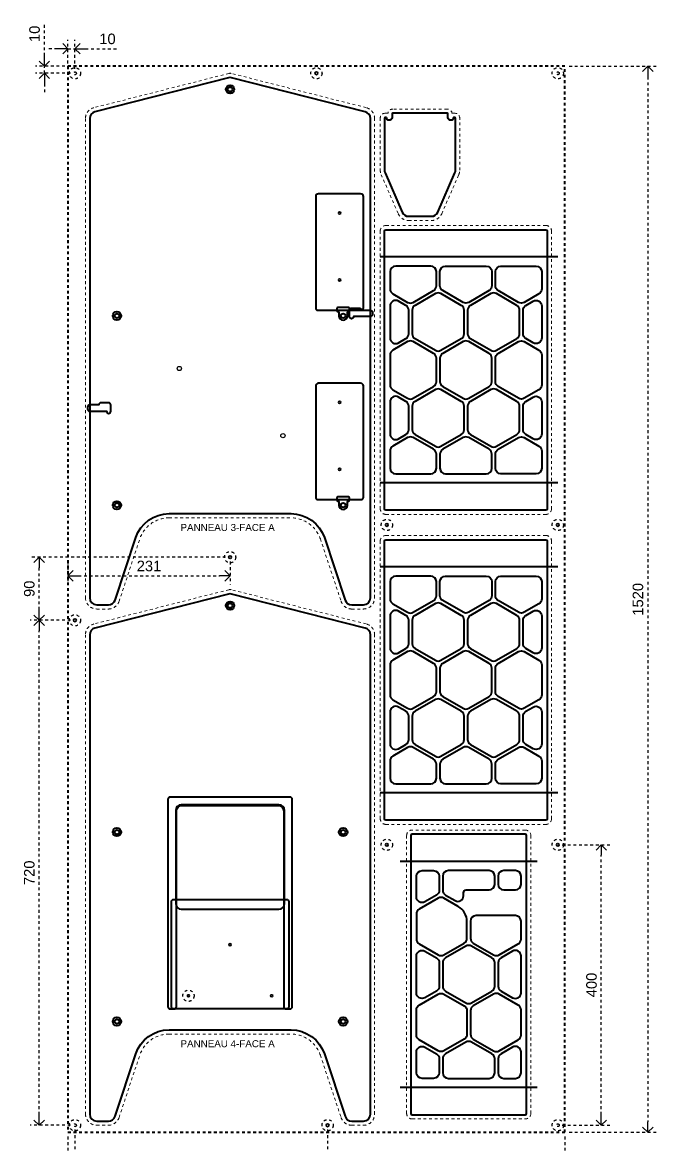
# Model space of a CAD drawing. Header units: millimetres. Extents: x -833 to 2063, y -1048 to 1991.
# Drawn here: x 1160 to 2063, y -18 to 1583 of the extents above; entities that cross this region are included whole.
import ezdxf

# ---------------------------------------------------------------- set-up
doc = ezdxf.new("R2010")
doc.units = ezdxf.units.MM
doc.header["$LTSCALE"] = 4
doc.linetypes.add('JIS_02_1.0', pattern=[2, 1, -1])
for name, color, linetype in [('NOCNC-ANNOTATIONS', 252, 'Continuous'), ('NOCNC-RONDELLES BRIDAGE', 30, 'JIS_02_1.0'), ('OP4-FR3-PO-D0-C4.15', 221, 'Continuous')]:
    doc.layers.add(name, color=color, linetype=linetype)
for name, color, linetype, lineweight, true_color in [('NOCNC-BRUT', 7, 'Continuous', 40, 0x1565e5), ('NOCNC-OFFSET FR6', 7, 'Continuous', 40, 0xf966b5), ('OP1-BRID-FO4-D0-C12.25', 7, 'Continuous', 35, 0xfa0000), ('OP11-FR6-PO-D0-C4', 7, 'Continuous', 40, 0x1d1291), ('OP11BIS-FR6-PO-D0-C5', 7, 'Continuous', 40, 0x571f84), ('OP13-FR6-PO-D0-C9.4', 7, 'Continuous', 40, 0x1565e5), ('OP14-FR6-DEINT-C0-D9.4', 7, 'Continuous', 40, 0x800000), ('OP15-FR6-DEEXT-C0-D9.4', 7, 'Continuous', 40, 0xac065f), ('OP2-FR16-PO-D0-C5', 7, 'Continuous', 40, 0x7d906a), ('OP3-HEMI10-D0-C6', 7, 'Continuous', 40, 0xaebf3b), ('OP9-FR6-PO-D0-C1.25', 7, 'Continuous', 40, 0xf08c0a)]:
    doc.layers.add(name, color=color, linetype=linetype, lineweight=lineweight, true_color=true_color)
doc.layers.add('NOCNC-COTATIONS', color=7, linetype='Continuous', true_color=0x514e43)
doc.styles.get("Standard").update_dxf_attribs({"font": 'arial.ttf'})
doc.dimstyles.new('ISO-25', dxfattribs={"dimscale": 10, "dimtxt": 1.5, "dimasz": 1.5, "dimexe": 1.25, "dimexo": 0.625, "dimtad": 1, "dimtxsty": 'Standard', "dimblk": 'OPEN90', "dimcen": 2.5, "dimadec": 0, "dimazin": 0, "dimtfac": 1, "dimtmove": 0, "dimatfit": 3, "dimfxl": 1, "dimarcsym": 0})

# ---------------------------------------------------------------- blocks, each defined once
blk = doc.blocks.new('_Open90')
at = {"color": 0, "linetype": 'ByBlock', "lineweight": -2}
for p, q in [((0, 0), (-1, 0)), ((-0.5, 0.5), (0, 0)), ((0, 0), (-0.5, -0.5))]:
    blk.add_line(p, q, dxfattribs=at)
blk = doc.blocks.new('*D8')
at = {"layer": 'Defpoints', "color": 0, "linetype": 'JIS_02_1.0', "transparency": 16777216}
for p in [(1234.4, 1545.1), (1224.4, 1510), (1234.4, 1510)]:
    blk.add_point(p, dxfattribs=at)
at = {"layer": 'NOCNC-COTATIONS', "color": 0, "linetype": 'JIS_02_1.0', "lineweight": -2, "transparency": 16777216}
for p, q in [((1224.4, 1516.2), (1224.4, 1557.6)), ((1234.4, 1516.2), (1234.4, 1557.6)), ((1209.4, 1545.1), (1194.4, 1545.1)), ((1224.4, 1545.1), (1234.4, 1545.1)), ((1249.4, 1545.1), (1296.9, 1545.1))]:
    blk.add_line(p, q, dxfattribs=at)
at = {"layer": 'NOCNC-COTATIONS', "color": 0, "linetype": 'JIS_02_1.0', "lineweight": -2, "transparency": 16777216, "xscale": 15, "yscale": 15, "zscale": 15}
blk.add_blockref('_Open90', (1224.4, 1545.1), dxfattribs=at)
at = {"layer": 'NOCNC-COTATIONS', "color": 0, "linetype": 'JIS_02_1.0', "lineweight": -2, "transparency": 16777216, "xscale": 15, "yscale": 15, "zscale": 15, "rotation": 180}
blk.add_blockref('_Open90', (1234.4, 1545.1), dxfattribs=at)
at = {"layer": 'NOCNC-COTATIONS', "color": 0, "linetype": 'JIS_02_1.0', "transparency": 16777216, "insert": (1280.7, 1559), "char_height": 15, "attachment_point": 5}
blk.add_mtext('10', dxfattribs=at)
blk = doc.blocks.new('*D9')
at = {"layer": 'Defpoints', "color": 0, "linetype": 'JIS_02_1.0', "transparency": 16777216}
for p in [(1190.8, 1520), (1234.4, 1520), (1234.4, 1510)]:
    blk.add_point(p, dxfattribs=at)
at = {"layer": 'NOCNC-COTATIONS', "color": 0, "linetype": 'JIS_02_1.0', "lineweight": -2, "transparency": 16777216}
for p, q in [((1190.8, 1535), (1190.8, 1582.5)), ((1228.1, 1520), (1178.3, 1520)), ((1228.1, 1510), (1178.3, 1510)), ((1190.8, 1510), (1190.8, 1520)), ((1190.8, 1495), (1190.8, 1480))]:
    blk.add_line(p, q, dxfattribs=at)
at = {"layer": 'NOCNC-COTATIONS', "color": 0, "linetype": 'JIS_02_1.0', "lineweight": -2, "transparency": 16777216, "xscale": 15, "yscale": 15, "zscale": 15}
for p, rotation in [((1190.8, 1520), 270), ((1190.8, 1510), 90)]:
    blk.add_blockref('_Open90', p, dxfattribs=dict(at, rotation=rotation))
at = {"layer": 'NOCNC-COTATIONS', "color": 0, "linetype": 'JIS_02_1.0', "transparency": 16777216, "insert": (1176.9, 1566.3), "char_height": 15, "attachment_point": 5, "rotation": 90}
blk.add_mtext('10', dxfattribs=at)
blk = doc.blocks.new('*D10')
at = {"layer": 'Defpoints', "color": 0, "linetype": 'JIS_02_1.0', "transparency": 16777216}
for p in [(1224.4, 820), (1455.4, 820), (1455.4, 793.5)]:
    blk.add_point(p, dxfattribs=at)
at = {"layer": 'NOCNC-COTATIONS', "color": 0, "linetype": 'JIS_02_1.0', "lineweight": -2, "transparency": 16777216}
for p, q in [((1224.4, 813.7), (1224.4, 781)), ((1455.4, 813.7), (1455.4, 781)), ((1239.4, 793.5), (1440.4, 793.5))]:
    blk.add_line(p, q, dxfattribs=at)
at = {"layer": 'NOCNC-COTATIONS', "color": 0, "linetype": 'JIS_02_1.0', "lineweight": -2, "transparency": 16777216, "xscale": 15, "yscale": 15, "zscale": 15, "rotation": 180}
blk.add_blockref('_Open90', (1224.4, 793.5), dxfattribs=at)
at = {"layer": 'NOCNC-COTATIONS', "color": 0, "linetype": 'JIS_02_1.0', "lineweight": -2, "transparency": 16777216, "xscale": 15, "yscale": 15, "zscale": 15}
blk.add_blockref('_Open90', (1455.4, 793.5), dxfattribs=at)
at = {"layer": 'NOCNC-COTATIONS', "color": 0, "linetype": 'JIS_02_1.0', "transparency": 16777216, "insert": (1339.9, 807.4), "char_height": 15, "attachment_point": 5}
blk.add_mtext('231', dxfattribs=at)
blk = doc.blocks.new('*D11')
at = {"layer": 'Defpoints', "color": 0, "linetype": 'JIS_02_1.0', "transparency": 16777216}
for p in [(1183.3, 820), (1455.4, 820), (1234.4, 730)]:
    blk.add_point(p, dxfattribs=at)
at = {"layer": 'NOCNC-COTATIONS', "color": 0, "linetype": 'JIS_02_1.0', "lineweight": -2, "transparency": 16777216}
for p, q in [((1449.1, 820), (1170.8, 820)), ((1183.3, 745), (1183.3, 805)), ((1228.1, 730), (1170.8, 730))]:
    blk.add_line(p, q, dxfattribs=at)
at = {"layer": 'NOCNC-COTATIONS', "color": 0, "linetype": 'JIS_02_1.0', "lineweight": -2, "transparency": 16777216, "xscale": 15, "yscale": 15, "zscale": 15}
for p, rotation in [((1183.3, 820), 90), ((1183.3, 730), 270)]:
    blk.add_blockref('_Open90', p, dxfattribs=dict(at, rotation=rotation))
at = {"layer": 'NOCNC-COTATIONS', "color": 0, "linetype": 'JIS_02_1.0', "transparency": 16777216, "insert": (1169.4, 775), "char_height": 15, "attachment_point": 5, "rotation": 90}
blk.add_mtext('90', dxfattribs=at)
blk = doc.blocks.new('*D12')
at = {"layer": 'Defpoints', "color": 0, "linetype": 'JIS_02_1.0', "transparency": 16777216}
for p in [(1183.3, 730), (1234.4, 730), (1234.4, 10)]:
    blk.add_point(p, dxfattribs=at)
at = {"layer": 'NOCNC-COTATIONS', "color": 0, "linetype": 'JIS_02_1.0', "lineweight": -2, "transparency": 16777216}
for p, q in [((1228.1, 730), (1170.8, 730)), ((1183.3, 25), (1183.3, 715)), ((1228.1, 10), (1170.8, 10))]:
    blk.add_line(p, q, dxfattribs=at)
at = {"layer": 'NOCNC-COTATIONS', "color": 0, "linetype": 'JIS_02_1.0', "lineweight": -2, "transparency": 16777216, "xscale": 15, "yscale": 15, "zscale": 15}
for p, rotation in [((1183.3, 730), 90), ((1183.3, 10), 270)]:
    blk.add_blockref('_Open90', p, dxfattribs=dict(at, rotation=rotation))
at = {"layer": 'NOCNC-COTATIONS', "color": 0, "linetype": 'JIS_02_1.0', "transparency": 16777216, "insert": (1169.4, 370), "char_height": 15, "attachment_point": 5, "rotation": 90}
blk.add_mtext('720', dxfattribs=at)
blk = doc.blocks.new('*D13')
at = {"layer": 'Defpoints', "color": 0, "linetype": 'JIS_02_1.0', "transparency": 16777216}
for p in [(1922.4, 410), (1984.3, 410), (1922.4, 10)]:
    blk.add_point(p, dxfattribs=at)
at = {"layer": 'NOCNC-COTATIONS', "color": 0, "linetype": 'JIS_02_1.0', "lineweight": -2, "transparency": 16777216}
for p, q in [((1928.6, 410), (1996.8, 410)), ((1984.3, 25), (1984.3, 395)), ((1928.6, 10), (1996.8, 10))]:
    blk.add_line(p, q, dxfattribs=at)
at = {"layer": 'NOCNC-COTATIONS', "color": 0, "linetype": 'JIS_02_1.0', "lineweight": -2, "transparency": 16777216, "xscale": 15, "yscale": 15, "zscale": 15}
for p, rotation in [((1984.3, 410), 90), ((1984.3, 10), 270)]:
    blk.add_blockref('_Open90', p, dxfattribs=dict(at, rotation=rotation))
at = {"layer": 'NOCNC-COTATIONS', "color": 0, "linetype": 'JIS_02_1.0', "transparency": 16777216, "insert": (1970.4, 210), "char_height": 15, "attachment_point": 5, "rotation": 90}
blk.add_mtext('400', dxfattribs=at)
blk = doc.blocks.new('*D14')
at = {"layer": 'Defpoints', "color": 0, "linetype": 'JIS_02_1.0', "transparency": 16777216}
for p in [(1234.4, 10), (1594.4, 10), (1594.4, -52.1)]:
    blk.add_point(p, dxfattribs=at)
at = {"layer": 'NOCNC-COTATIONS', "color": 0, "linetype": 'JIS_02_1.0', "lineweight": -2, "transparency": 16777216}
for p, q in [((1234.4, 3.8), (1234.4, -64.6)), ((1594.4, 3.8), (1594.4, -64.6)), ((1249.4, -52.1), (1579.4, -52.1))]:
    blk.add_line(p, q, dxfattribs=at)
at = {"layer": 'NOCNC-COTATIONS', "color": 0, "linetype": 'JIS_02_1.0', "lineweight": -2, "transparency": 16777216, "xscale": 15, "yscale": 15, "zscale": 15, "rotation": 180}
blk.add_blockref('_Open90', (1234.4, -52.1), dxfattribs=at)
at = {"layer": 'NOCNC-COTATIONS', "color": 0, "linetype": 'JIS_02_1.0', "lineweight": -2, "transparency": 16777216, "xscale": 15, "yscale": 15, "zscale": 15}
blk.add_blockref('_Open90', (1594.4, -52.1), dxfattribs=at)
at = {"layer": 'NOCNC-COTATIONS', "color": 0, "linetype": 'JIS_02_1.0', "transparency": 16777216, "insert": (1414.4, -38.2), "char_height": 15, "attachment_point": 5}
blk.add_mtext('360', dxfattribs=at)
blk = doc.blocks.new('*D15')
at = {"layer": 'Defpoints', "color": 0, "linetype": 'JIS_02_1.0', "transparency": 16777216}
for p in [(1932.4, 1520), (1932.4, 0), (2050.5, 0)]:
    blk.add_point(p, dxfattribs=at)
at = {"layer": 'NOCNC-COTATIONS', "color": 0, "linetype": 'JIS_02_1.0', "lineweight": -2, "transparency": 16777216}
for p, q in [((1938.6, 1520), (2063, 1520)), ((2050.5, 1505), (2050.5, 15)), ((1938.6, 0), (2063, 0))]:
    blk.add_line(p, q, dxfattribs=at)
at = {"layer": 'NOCNC-COTATIONS', "color": 0, "linetype": 'JIS_02_1.0', "lineweight": -2, "transparency": 16777216, "xscale": 15, "yscale": 15, "zscale": 15}
for p, rotation in [((2050.5, 1520), 90), ((2050.5, 0), 270)]:
    blk.add_blockref('_Open90', p, dxfattribs=dict(at, rotation=rotation))
at = {"layer": 'NOCNC-COTATIONS', "color": 0, "linetype": 'JIS_02_1.0', "transparency": 16777216, "insert": (2036.6, 760), "char_height": 15, "attachment_point": 5, "rotation": 90}
blk.add_mtext('1520', dxfattribs=at)
blk = doc.blocks.new('*D17')
at = {"layer": 'Defpoints', "color": 0, "linetype": 'JIS_02_1.0', "transparency": 16777216}
for p in [(1224.4, 0), (1932.4, 0), (1932.4, -98.7)]:
    blk.add_point(p, dxfattribs=at)
at = {"layer": 'NOCNC-COTATIONS', "color": 0, "linetype": 'JIS_02_1.0', "lineweight": -2, "transparency": 16777216}
for p, q in [((1224.4, -6.2), (1224.4, -111.2)), ((1932.4, -6.2), (1932.4, -111.2)), ((1239.4, -98.7), (1917.4, -98.7))]:
    blk.add_line(p, q, dxfattribs=at)
at = {"layer": 'NOCNC-COTATIONS', "color": 0, "linetype": 'JIS_02_1.0', "lineweight": -2, "transparency": 16777216, "xscale": 15, "yscale": 15, "zscale": 15, "rotation": 180}
blk.add_blockref('_Open90', (1224.4, -98.7), dxfattribs=at)
at = {"layer": 'NOCNC-COTATIONS', "color": 0, "linetype": 'JIS_02_1.0', "lineweight": -2, "transparency": 16777216, "xscale": 15, "yscale": 15, "zscale": 15}
blk.add_blockref('_Open90', (1932.4, -98.7), dxfattribs=at)
at = {"layer": 'NOCNC-COTATIONS', "color": 0, "linetype": 'JIS_02_1.0', "transparency": 16777216, "insert": (1578.4, -84.8), "char_height": 15, "attachment_point": 5}
blk.add_mtext('708', dxfattribs=at)

msp = doc.modelspace()

# ---------------------------------------------------------------- linework, layer by layer
at = {"linetype": 'JIS_02_1.0'}
msp.add_circle((1396.105, 194.618), 8, dxfattribs=at)
at = {"layer": 'NOCNC-BRUT', "linetype": 'JIS_02_1.0'}
msp.add_lwpolyline([(1932.389, 1520), (1224.389, 1520), (1224.389, 0), (1932.389, 0)], close=True, dxfattribs=at)
at = {"layer": 'NOCNC-OFFSET FR6', "linetype": 'JIS_02_1.0', "lineweight": 0}
for points in [[(1628.764, 746.129), (1645.389, 746.129, 0.41421356), (1661.389, 762.129), (1661.389, 1445.487, 0.34314466), (1649.325, 1460.996), (1457.111, 1509.785, 0.12493293), (1453.666, 1509.785), (1261.452, 1460.996, 0.34314466), (1249.389, 1445.487), (1249.389, 762.129, 0.41421356), (1265.389, 746.129), (1282.013, 746.129, 0.32306869), (1297.196, 757.083), (1326.75, 846.006, -0.32306869), (1368.504, 876.129), (1542.273, 876.129, -0.32306869), (1584.028, 846.006), (1613.581, 757.083, 0.32306869)], [(1771.661, 1453.054, 0.37282469), (1764.733, 1459.054), (1687.233, 1459.054, 0.37282469), (1680.305, 1453.054), (1676.389, 1453.054, 0.41421356), (1669.389, 1446.054), (1669.389, 1371.854, 0.10305634), (1670.72, 1365.465), (1695.024, 1309.665, 0.29841853), (1709.693, 1300.054), (1742.273, 1300.054, 0.29841853), (1756.942, 1309.665), (1781.246, 1365.465, 0.10305634), (1782.577, 1371.854), (1782.577, 1446.054, 0.41421356), (1775.577, 1453.054)], [(1905.389, 881), (1677.389, 881, -0.41421356), (1669.389, 889), (1669.389, 1285, -0.41421356), (1677.389, 1293), (1905.389, 1293, -0.41421356), (1913.389, 1285), (1913.389, 889, -0.41421356)], [(1905.389, 439), (1677.389, 439, -0.41421356), (1669.389, 447), (1669.389, 843, -0.41421356), (1677.389, 851), (1905.389, 851, -0.41421356), (1913.389, 843), (1913.389, 447, -0.41421356)], [(1628.764, 10), (1645.389, 10, 0.41421356), (1661.389, 26), (1661.389, 709.358, 0.34314466), (1649.325, 724.867), (1457.111, 773.656, 0.12493293), (1453.666, 773.656), (1261.452, 724.867, 0.34314466), (1249.389, 709.358), (1249.389, 26, 0.41421356), (1265.389, 10), (1282.013, 10, 0.32306869), (1297.196, 20.954), (1326.75, 109.877, -0.32306869), (1368.504, 140), (1542.273, 140, -0.32306869), (1584.028, 109.877), (1613.581, 20.954, 0.32306869)], [(1875.957, 431), (1714.957, 431, 0.41421356), (1706.957, 423), (1706.957, 27, 0.41421356), (1714.957, 19), (1875.957, 19, 0.41421356), (1883.957, 27), (1883.957, 423, 0.41421356)]]:
    msp.add_lwpolyline(points, format="xyb", close=True, dxfattribs=at)
at = {"layer": 'NOCNC-RONDELLES BRIDAGE'}
for centre, radius in [((1234.389, 1510), 8), ((1234.389, 1510), 2), ((1578.389, 1510), 8), ((1922.389, 1510), 8), ((1922.389, 1510), 2), ((1678.81, 866), 8), ((1922.389, 866), 8), ((1455.389, 820), 8), ((1455.389, 820), 8), ((1234.389, 730), 8), ((1234.389, 730), 8), ((1678.81, 410), 8), ((1922.389, 410), 8), ((1234.389, 10), 8), ((1234.389, 10), 8), ((1594.389, 10), 8), ((1594.389, 10), 8), ((1922.389, 10), 8), ((1234.389, 10), 2), ((1234.389, 10), 2), ((1922.389, 10), 2)]:
    msp.add_circle(centre, radius, dxfattribs=at)
at = {"layer": 'OP1-BRID-FO4-D0-C12.25'}
for centre, radius in [((1578.389, 1510), 2), ((1611.389, 1310.791), 1.6), ((1611.389, 1215.364), 1.6), ((1611.389, 1040.791), 1.6), ((1611.389, 945.364), 1.6), ((1678.81, 866), 2), ((1922.389, 866), 2), ((1455.389, 820), 2), ((1234.389, 730), 2), ((1678.81, 410), 2), ((1922.389, 410), 2), ((1455.389, 267.511), 1.6), ((1396.105, 194.618), 1.6), ((1514.672, 194.618), 1.6), ((1594.389, 10), 2)]:
    msp.add_circle(centre, radius, dxfattribs=at)
at = {"layer": 'OP11-FR6-PO-D0-C4'}
for points in [[(1625.405, 1172.129, -0.41421356), (1628.405, 1175.129), (1639.389, 1175.129, -0.41421356), (1642.389, 1172.129), (1655.389, 1172.129, -0.41421356), (1658.389, 1169.129), (1658.389, 1166.129, -0.41421356), (1655.389, 1163.129), (1631.405, 1163.129, -1), (1625.405, 1163.129)], [(1285.372, 1037.129, 0.41421356), (1282.372, 1040.129), (1271.389, 1040.129, 0.41421356), (1268.389, 1037.129), (1255.389, 1037.129, 0.41421356), (1252.389, 1034.129), (1252.389, 1031.129, 0.41421356), (1255.389, 1028.129), (1279.372, 1028.129, 1), (1285.372, 1028.129)]]:
    msp.add_lwpolyline(points, format="xyb", close=True, dxfattribs=at)
at = {"layer": 'OP11BIS-FR6-PO-D0-C5'}
msp.add_lwpolyline([(1369.889, 478, 0.41421356), (1366.889, 475), (1366.889, 179, 0.41421356), (1369.889, 176), (1375.889, 176, 0.41421356), (1378.889, 179), (1378.889, 458, -0.41421356), (1386.889, 466), (1523.889, 466, -0.41421356), (1531.889, 458), (1531.889, 179, 0.41421356), (1534.889, 176), (1540.889, 176, 0.41421356), (1543.889, 179), (1543.889, 475, 0.41421356), (1540.889, 478)], format="xyb", close=True, dxfattribs=at)
at = {"layer": 'OP13-FR6-PO-D0-C9.4'}
for centre in [(1455.389, 1487.141), (1294.222, 1164.129), (1616.555, 1164.129), (1294.222, 894.129), (1616.555, 894.129), (1455.389, 751.012), (1294.222, 428), (1616.555, 428), (1294.222, 158), (1616.555, 158)]:
    msp.add_circle(centre, 3.25, dxfattribs=at)
at = {"layer": 'OP14-FR6-DEINT-C0-D9.4'}
for points in [[(1641.389, 1338.129), (1581.389, 1338.129, 0.41421356), (1577.389, 1334.129), (1577.389, 1175.129, 0.41421356), (1580.389, 1172.129), (1642.389, 1172.129, 0.41421356), (1645.389, 1175.129), (1645.389, 1334.129, 0.41421356)], [(1641.389, 1068.129), (1581.389, 1068.129, 0.41421356), (1577.389, 1064.129), (1577.389, 905.129, 0.41421356), (1580.389, 902.129), (1642.389, 902.129, 0.41421356), (1645.389, 905.129), (1645.389, 1064.129, 0.41421356)], [(1374.889, 332), (1535.889, 332, -0.41421356), (1538.889, 329), (1538.889, 179, -0.41421356), (1535.889, 176), (1374.889, 176, -0.41421356), (1371.889, 179), (1371.889, 329, -0.41421356)]]:
    msp.add_lwpolyline(points, format="xyb", close=True, dxfattribs=at)
at = {"layer": 'OP15-FR6-DEEXT-C0-D9.4'}
for points in [[(1628.764, 752.129), (1645.389, 752.129, 0.41421356), (1655.389, 762.129), (1655.389, 1445.487, 0.34314466), (1647.849, 1455.18), (1455.635, 1503.969, 0.12493293), (1455.143, 1503.969), (1262.928, 1455.18, 0.34314466), (1255.389, 1445.487), (1255.389, 762.129, 0.41421356), (1265.389, 752.129), (1282.013, 752.129, 0.32306869), (1291.503, 758.975), (1321.056, 847.898, -0.32306869), (1368.504, 882.129), (1542.273, 882.129, -0.32306869), (1589.721, 847.898), (1619.274, 758.975, 0.32306869)], [(1678.233, 1447.054), (1676.389, 1447.054, 0.41421356), (1675.389, 1446.054), (1675.389, 1371.854, 0.10305634), (1676.22, 1367.861), (1700.525, 1312.061, 0.29841853), (1709.693, 1306.054), (1742.273, 1306.054, 0.29841853), (1751.441, 1312.061), (1775.745, 1367.861, 0.10305634), (1776.577, 1371.854), (1776.577, 1446.054, 0.41421356), (1775.577, 1447.054), (1773.733, 1447.054, -1), (1765.733, 1447.054), (1765.733, 1452.054, 0.41421356), (1764.733, 1453.054), (1687.233, 1453.054, 0.41421356), (1686.233, 1452.054), (1686.233, 1447.054), (1686.233, 1447.054, -1)], [(1905.389, 887), (1677.389, 887, -0.41421356), (1675.389, 889), (1675.389, 1285, -0.41421356), (1677.389, 1287), (1905.389, 1287, -0.41421356), (1907.389, 1285), (1907.389, 889, -0.41421356)], [(1905.389, 445), (1677.389, 445, -0.41421356), (1675.389, 447), (1675.389, 843, -0.41421356), (1677.389, 845), (1905.389, 845, -0.41421356), (1907.389, 843), (1907.389, 447, -0.41421356)], [(1628.764, 16), (1645.389, 16, 0.41421356), (1655.389, 26), (1655.389, 709.358, 0.34314466), (1647.849, 719.051), (1455.635, 767.84, 0.12493293), (1455.143, 767.84), (1262.928, 719.051, 0.34314466), (1255.389, 709.358), (1255.389, 26, 0.41421356), (1265.389, 16), (1282.013, 16, 0.32306869), (1291.503, 22.846), (1321.056, 111.769, -0.32306869), (1368.504, 146), (1542.273, 146, -0.32306869), (1589.721, 111.769), (1619.274, 22.846, 0.32306869)], [(1875.957, 425), (1714.957, 425, 0.41421356), (1712.957, 423), (1712.957, 27, 0.41421356), (1714.957, 25), (1875.957, 25, 0.41421356), (1877.957, 27), (1877.957, 423, 0.41421356)]]:
    msp.add_lwpolyline(points, format="xyb", close=True, dxfattribs=at)
at = {"layer": 'OP2-FR16-PO-D0-C5'}
for points in [[(1683.389, 1227.167), (1683.389, 1202.47, 0.26794919), (1687.389, 1195.542), (1708.389, 1183.417, 0.26794919), (1716.389, 1183.417), (1745.389, 1200.161, 0.26794919), (1749.389, 1207.089), (1749.389, 1227.167, 0.41421356), (1741.389, 1235.167), (1691.389, 1235.167, 0.41421356)], [(1758.389, 1200.161, -0.26794919), (1754.389, 1207.089), (1754.389, 1227.167, -0.41421356), (1762.389, 1235.167), (1820.389, 1235.167, -0.41421356), (1828.389, 1227.167), (1828.389, 1207.089, -0.26794919), (1824.389, 1200.161), (1795.389, 1183.417, -0.26794919), (1787.389, 1183.417)], [(1899.389, 1227.167), (1899.389, 1202.47, -0.26794919), (1895.389, 1195.542), (1874.389, 1183.417, -0.26794919), (1866.389, 1183.417), (1837.389, 1200.161, -0.26794919), (1833.389, 1207.089), (1833.389, 1227.167, -0.41421356), (1841.389, 1235.167), (1891.389, 1235.167, -0.41421356)], [(1683.389, 1178.221), (1683.389, 1132.611, 0.57735027), (1695.389, 1125.682), (1705.889, 1131.745, 0.26794919), (1709.889, 1138.673), (1709.889, 1172.159, 0.26794919), (1705.889, 1179.087), (1695.389, 1185.15, 0.57735027)], [(1747.889, 1195.831), (1718.889, 1179.087, 0.26794919), (1714.889, 1172.159), (1714.889, 1138.673, 0.26794919), (1718.889, 1131.745), (1747.889, 1115.001, 0.26794919), (1755.889, 1115.001), (1784.889, 1131.745, 0.26794919), (1788.889, 1138.673), (1788.889, 1172.159, 0.26794919), (1784.889, 1179.087), (1755.889, 1195.831, 0.26794919)], [(1834.889, 1195.831, 0.26794919), (1826.889, 1195.831), (1797.889, 1179.087, 0.26794919), (1793.889, 1172.159), (1793.889, 1138.673, 0.26794919), (1797.889, 1131.745), (1826.889, 1115.001, 0.26794919), (1834.889, 1115.001), (1863.889, 1131.745, 0.26794919), (1867.889, 1138.673), (1867.889, 1172.159, 0.26794919), (1863.889, 1179.087)], [(1899.389, 1178.221), (1899.389, 1132.611, -0.57735027), (1887.389, 1125.682), (1876.889, 1131.745, -0.26794919), (1872.889, 1138.673), (1872.889, 1172.159, -0.26794919), (1876.889, 1179.087), (1887.389, 1185.15, -0.57735027)], [(1683.389, 1108.362), (1683.389, 1065.638, 0.26794919), (1687.389, 1058.71), (1708.389, 1046.585, 0.26794919), (1716.389, 1046.585), (1745.389, 1063.329, 0.26794919), (1749.389, 1070.257), (1749.389, 1103.743, 0.26794919), (1745.389, 1110.671), (1716.389, 1127.415, 0.26794919), (1708.389, 1127.415), (1687.389, 1115.29, 0.26794919)], [(1758.389, 1110.671, 0.26794919), (1754.389, 1103.743), (1754.389, 1070.257, 0.26794919), (1758.389, 1063.329), (1787.389, 1046.585, 0.26794919), (1795.389, 1046.585), (1824.389, 1063.329, 0.26794919), (1828.389, 1070.257), (1828.389, 1103.743, 0.26794919), (1824.389, 1110.671), (1795.389, 1127.415, 0.26794919), (1787.389, 1127.415)], [(1899.389, 1108.362), (1899.389, 1065.638, -0.26794919), (1895.389, 1058.71), (1874.389, 1046.585, -0.26794919), (1866.389, 1046.585), (1837.389, 1063.329, -0.26794919), (1833.389, 1070.257), (1833.389, 1103.743, -0.26794919), (1837.389, 1110.671), (1866.389, 1127.415, -0.26794919), (1874.389, 1127.415), (1895.389, 1115.29, -0.26794919)], [(1718.889, 1042.255, 0.26794919), (1714.889, 1035.327), (1714.889, 1001.841, 0.26794919), (1718.889, 994.913), (1747.889, 978.169, 0.26794919), (1755.889, 978.169), (1784.889, 994.913, 0.26794919), (1788.889, 1001.841), (1788.889, 1035.327, 0.26794919), (1784.889, 1042.255), (1755.889, 1058.999, 0.26794919), (1747.889, 1058.999)], [(1826.889, 1058.999), (1797.889, 1042.255, 0.26794919), (1793.889, 1035.327), (1793.889, 1001.841, 0.26794919), (1797.889, 994.913), (1826.889, 978.169, 0.26794919), (1834.889, 978.169), (1863.889, 994.913, 0.26794919), (1867.889, 1001.841), (1867.889, 1035.327, 0.26794919), (1863.889, 1042.255), (1834.889, 1058.999, 0.26794919)], [(1683.389, 1041.389), (1683.389, 995.779, 0.57735027), (1695.389, 988.85), (1705.889, 994.913, 0.26794919), (1709.889, 1001.841), (1709.889, 1035.327, 0.26794919), (1705.889, 1042.255), (1695.389, 1048.318, 0.57735027)], [(1899.389, 1041.389), (1899.389, 995.779, -0.57735027), (1887.389, 988.85), (1876.889, 994.913, -0.26794919), (1872.889, 1001.841), (1872.889, 1035.327, -0.26794919), (1876.889, 1042.255), (1887.389, 1048.318, -0.57735027)], [(1716.389, 990.583, 0.26794919), (1708.389, 990.583), (1687.389, 978.458, 0.26794919), (1683.389, 971.53), (1683.389, 946.833, 0.41421356), (1691.389, 938.833), (1741.389, 938.833, 0.41421356), (1749.389, 946.833), (1749.389, 966.911, 0.26794919), (1745.389, 973.839)], [(1758.389, 973.839, 0.26794919), (1754.389, 966.911), (1754.389, 946.833, 0.41421356), (1762.389, 938.833), (1820.389, 938.833, 0.41421356), (1828.389, 946.833), (1828.389, 966.911, 0.26794919), (1824.389, 973.839), (1795.389, 990.583, 0.26794919), (1787.389, 990.583)], [(1866.389, 990.583, -0.26794919), (1874.389, 990.583), (1895.389, 978.458, -0.26794919), (1899.389, 971.53), (1899.389, 946.833, -0.41421356), (1891.389, 938.833), (1841.389, 938.833, -0.41421356), (1833.389, 946.833), (1833.389, 966.911, -0.26794919), (1837.389, 973.839)], [(1683.389, 785.167), (1683.389, 760.47, 0.26794919), (1687.389, 753.542), (1708.389, 741.417, 0.26794919), (1716.389, 741.417), (1745.389, 758.161, 0.26794919), (1749.389, 765.089), (1749.389, 785.167, 0.41421356), (1741.389, 793.167), (1691.389, 793.167, 0.41421356)], [(1758.389, 758.161, -0.26794919), (1754.389, 765.089), (1754.389, 785.167, -0.41421356), (1762.389, 793.167), (1820.389, 793.167, -0.41421356), (1828.389, 785.167), (1828.389, 765.089, -0.26794919), (1824.389, 758.161), (1795.389, 741.417, -0.26794919), (1787.389, 741.417)], [(1899.389, 785.167), (1899.389, 760.47, -0.26794919), (1895.389, 753.542), (1874.389, 741.417, -0.26794919), (1866.389, 741.417), (1837.389, 758.161, -0.26794919), (1833.389, 765.089), (1833.389, 785.167, -0.41421356), (1841.389, 793.167), (1891.389, 793.167, -0.41421356)], [(1747.889, 753.831), (1718.889, 737.087, 0.26794919), (1714.889, 730.159), (1714.889, 696.673, 0.26794919), (1718.889, 689.745), (1747.889, 673.001, 0.26794919), (1755.889, 673.001), (1784.889, 689.745, 0.26794919), (1788.889, 696.673), (1788.889, 730.159, 0.26794919), (1784.889, 737.087), (1755.889, 753.831, 0.26794919)], [(1834.889, 753.831, 0.26794919), (1826.889, 753.831), (1797.889, 737.087, 0.26794919), (1793.889, 730.159), (1793.889, 696.673, 0.26794919), (1797.889, 689.745), (1826.889, 673.001, 0.26794919), (1834.889, 673.001), (1863.889, 689.745, 0.26794919), (1867.889, 696.673), (1867.889, 730.159, 0.26794919), (1863.889, 737.087)], [(1683.389, 736.221), (1683.389, 690.611, 0.57735027), (1695.389, 683.682), (1705.889, 689.745, 0.26794919), (1709.889, 696.673), (1709.889, 730.159, 0.26794919), (1705.889, 737.087), (1695.389, 743.15, 0.57735027)], [(1899.389, 736.221), (1899.389, 690.611, -0.57735027), (1887.389, 683.682), (1876.889, 689.745, -0.26794919), (1872.889, 696.673), (1872.889, 730.159, -0.26794919), (1876.889, 737.087), (1887.389, 743.15, -0.57735027)], [(1683.389, 666.362), (1683.389, 623.638, 0.26794919), (1687.389, 616.71), (1708.389, 604.585, 0.26794919), (1716.389, 604.585), (1745.389, 621.329, 0.26794919), (1749.389, 628.257), (1749.389, 661.743, 0.26794919), (1745.389, 668.671), (1716.389, 685.415, 0.26794919), (1708.389, 685.415), (1687.389, 673.29, 0.26794919)], [(1758.389, 668.671, 0.26794919), (1754.389, 661.743), (1754.389, 628.257, 0.26794919), (1758.389, 621.329), (1787.389, 604.585, 0.26794919), (1795.389, 604.585), (1824.389, 621.329, 0.26794919), (1828.389, 628.257), (1828.389, 661.743, 0.26794919), (1824.389, 668.671), (1795.389, 685.415, 0.26794919), (1787.389, 685.415)], [(1899.389, 666.362), (1899.389, 623.638, -0.26794919), (1895.389, 616.71), (1874.389, 604.585, -0.26794919), (1866.389, 604.585), (1837.389, 621.329, -0.26794919), (1833.389, 628.257), (1833.389, 661.743, -0.26794919), (1837.389, 668.671), (1866.389, 685.415, -0.26794919), (1874.389, 685.415), (1895.389, 673.29, -0.26794919)], [(1718.889, 600.255, 0.26794919), (1714.889, 593.327), (1714.889, 559.841, 0.26794919), (1718.889, 552.913), (1747.889, 536.169, 0.26794919), (1755.889, 536.169), (1784.889, 552.913, 0.26794919), (1788.889, 559.841), (1788.889, 593.327, 0.26794919), (1784.889, 600.255), (1755.889, 616.999, 0.26794919), (1747.889, 616.999)], [(1826.889, 616.999), (1797.889, 600.255, 0.26794919), (1793.889, 593.327), (1793.889, 559.841, 0.26794919), (1797.889, 552.913), (1826.889, 536.169, 0.26794919), (1834.889, 536.169), (1863.889, 552.913, 0.26794919), (1867.889, 559.841), (1867.889, 593.327, 0.26794919), (1863.889, 600.255), (1834.889, 616.999, 0.26794919)], [(1683.389, 599.389), (1683.389, 553.779, 0.57735027), (1695.389, 546.85), (1705.889, 552.913, 0.26794919), (1709.889, 559.841), (1709.889, 593.327, 0.26794919), (1705.889, 600.255), (1695.389, 606.318, 0.57735027)], [(1899.389, 599.389), (1899.389, 553.779, -0.57735027), (1887.389, 546.85), (1876.889, 552.913, -0.26794919), (1872.889, 559.841), (1872.889, 593.327, -0.26794919), (1876.889, 600.255), (1887.389, 606.318, -0.57735027)], [(1716.389, 548.583, 0.26794919), (1708.389, 548.583), (1687.389, 536.458, 0.26794919), (1683.389, 529.53), (1683.389, 504.833, 0.41421356), (1691.389, 496.833), (1741.389, 496.833, 0.41421356), (1749.389, 504.833), (1749.389, 524.911, 0.26794919), (1745.389, 531.839)], [(1758.389, 531.839, 0.26794919), (1754.389, 524.911), (1754.389, 504.833, 0.41421356), (1762.389, 496.833), (1820.389, 496.833, 0.41421356), (1828.389, 504.833), (1828.389, 524.911, 0.26794919), (1824.389, 531.839), (1795.389, 548.583, 0.26794919), (1787.389, 548.583)], [(1866.389, 548.583, -0.26794919), (1874.389, 548.583), (1895.389, 536.458, -0.26794919), (1899.389, 529.53), (1899.389, 504.833, -0.41421356), (1891.389, 496.833), (1841.389, 496.833, -0.41421356), (1833.389, 504.833), (1833.389, 524.911, -0.26794919), (1837.389, 531.839)], [(1532.889, 326), (1532.889, 459, 0.41421356), (1524.889, 467), (1385.889, 467, 0.41421356), (1377.889, 459), (1377.889, 326, 0.41421356), (1385.889, 318), (1524.889, 318, 0.41421356)], [(1745.457, 373.167, -0.41421356), (1753.457, 365.167), (1753.457, 345.089, -0.26794919), (1749.457, 338.161), (1732.957, 328.634, -0.57735027), (1720.957, 335.563), (1720.957, 365.167, -0.41421356), (1728.957, 373.167)], [(1832.457, 365.167, 0.41421356), (1824.457, 373.167), (1766.457, 373.167, 0.41421356), (1758.457, 365.167), (1758.457, 345.089, 0.26794919), (1762.457, 338.161), (1775.957, 330.366, 0.57735027), (1787.957, 337.295), (1787.957, 341.5, -0.41421356), (1791.957, 345.5), (1824.457, 345.5, 0.41421356), (1832.457, 353.5)], [(1869.957, 365.167, 0.41421356), (1861.957, 373.167), (1845.457, 373.167, 0.41421356), (1837.457, 365.167), (1837.457, 353.5, 0.41421356), (1845.457, 345.5), (1861.957, 345.5, 0.41421356), (1869.957, 353.5)], [(1780.457, 321.995), (1759.957, 333.831, 0.26794919), (1751.957, 333.831), (1724.957, 318.242, 0.26794919), (1720.957, 311.314), (1720.957, 275.518, 0.26794919), (1724.957, 268.59), (1751.957, 253.001, 0.26794919), (1759.957, 253.001), (1788.957, 269.745, 0.26794919), (1792.957, 276.673), (1792.957, 300.344, 0.26794919)], [(1861.957, 309), (1805.957, 309, 0.41421356), (1797.957, 301), (1797.957, 276.673, 0.26794919), (1801.957, 269.745), (1830.957, 253.001, 0.26794919), (1838.957, 253.001), (1865.957, 268.59, 0.26794919), (1869.957, 275.518), (1869.957, 301, 0.41421356)], [(1749.457, 248.671, -0.26794919), (1753.457, 241.743), (1753.457, 208.257, -0.26794919), (1749.457, 201.329), (1732.957, 191.802, -0.57735027), (1720.957, 198.731), (1720.957, 251.269, -0.57735027), (1732.957, 258.198)], [(1762.457, 248.671, 0.26794919), (1758.457, 241.743), (1758.457, 208.257, 0.26794919), (1762.457, 201.329), (1791.457, 184.585, 0.26794919), (1799.457, 184.585), (1828.457, 201.329, 0.26794919), (1832.457, 208.257), (1832.457, 241.743, 0.26794919), (1828.457, 248.671), (1799.457, 265.415, 0.26794919), (1791.457, 265.415)], [(1841.457, 248.671, 0.26794919), (1837.457, 241.743), (1837.457, 208.257, 0.26794919), (1841.457, 201.329), (1857.957, 191.802, 0.57735027), (1869.957, 198.731), (1869.957, 251.269, 0.57735027), (1857.957, 258.198)], [(1751.957, 196.999, -0.26794919), (1759.957, 196.999), (1788.957, 180.255, -0.26794919), (1792.957, 173.327), (1792.957, 139.841, -0.26794919), (1788.957, 132.913), (1759.957, 116.169, -0.26794919), (1751.957, 116.169), (1724.957, 131.758, -0.26794919), (1720.957, 138.686), (1720.957, 174.482, -0.26794919), (1724.957, 181.41)], [(1838.957, 196.999, 0.26794919), (1830.957, 196.999), (1801.957, 180.255, 0.26794919), (1797.957, 173.327), (1797.957, 139.841, 0.26794919), (1801.957, 132.913), (1830.957, 116.169, 0.26794919), (1838.957, 116.169), (1865.957, 131.758, 0.26794919), (1869.957, 138.686), (1869.957, 174.482, 0.26794919), (1865.957, 181.41)], [(1762.457, 111.839, 0.26794919), (1758.457, 104.911), (1758.457, 84.833, 0.41421356), (1766.457, 76.833), (1824.457, 76.833, 0.41421356), (1832.457, 84.833), (1832.457, 104.911, 0.26794919), (1828.457, 111.839), (1799.457, 128.583, 0.26794919), (1791.457, 128.583)], [(1749.457, 111.839, -0.26794919), (1753.457, 104.911), (1753.457, 84.833, -0.41421356), (1745.457, 76.833), (1728.957, 76.833, -0.41421356), (1720.957, 84.833), (1720.957, 114.437, -0.57735027), (1732.957, 121.366)], [(1841.457, 111.839, 0.26794919), (1837.457, 104.911), (1837.457, 84.833, 0.41421356), (1845.457, 76.833), (1861.957, 76.833, 0.41421356), (1869.957, 84.833), (1869.957, 114.437, 0.57735027), (1857.957, 121.366)]]:
    msp.add_lwpolyline(points, format="xyb", close=True, dxfattribs=at)
at = {"layer": 'OP3-HEMI10-D0-C6'}
for p, q in [((1922.389, 1248.167), (1669.389, 1248.167)), ((1922.389, 925.833), (1669.389, 925.833)), ((1922.389, 806.167), (1669.389, 806.167)), ((1922.389, 483.833), (1669.389, 483.833)), ((1892.957, 386.167), (1697.957, 386.167)), ((1892.957, 63.833), (1697.957, 63.833))]:
    msp.add_line(p, q, dxfattribs=at)
at = {"layer": 'OP4-FR3-PO-D0-C4.15'}
for centre in [(1383.106, 1089.079), (1530.671, 993.304)]:
    msp.add_circle(centre, 3.05, dxfattribs=at)
at = {"layer": 'OP9-FR6-PO-D0-C1.25'}
for points in [[(1622.555, 1168.629, -0.41421356), (1624.055, 1170.129, 0.41421356), (1625.555, 1171.629), (1625.555, 1174.615, 0.41421356), (1624.055, 1176.115), (1622.555, 1176.115), (1610.555, 1176.115), (1609.055, 1176.115, 0.41421356), (1607.555, 1174.615), (1607.555, 1171.629, 0.41421356), (1609.055, 1170.129, -0.41421356), (1610.555, 1168.629), (1610.555, 1164.129, 1), (1622.555, 1164.129)], [(1622.555, 898.629, -0.41421356), (1624.055, 900.129, 0.41421356), (1625.555, 901.629), (1625.555, 904.615, 0.41421356), (1624.055, 906.115), (1622.555, 906.115), (1610.555, 906.115), (1609.055, 906.115, 0.41421356), (1607.555, 904.615), (1607.555, 901.629, 0.41421356), (1609.055, 900.129, -0.41421356), (1610.555, 898.629), (1610.555, 894.129, 1), (1622.555, 894.129)]]:
    msp.add_lwpolyline(points, format="xyb", close=True, dxfattribs=at)
for centre in [(1455.389, 1487.141), (1294.222, 1164.129), (1294.222, 894.129), (1455.389, 751.012), (1294.222, 428), (1616.555, 428), (1294.222, 158), (1616.555, 158)]:
    msp.add_circle(centre, 6, dxfattribs=at)

# ---------------------------------------------------------------- texts
at = {"layer": 'NOCNC-ANNOTATIONS', "linetype": 'JIS_02_1.0'}
for s, p in [('PANNEAU 3-FACE A', (1384.743, 857.431)), ('PANNEAU 4-FACE A', (1384.743, 121.302))]:
    msp.add_text(s, height=10, dxfattribs=at).set_placement(p)

# ---------------------------------------------------------------- dimensions: what is measured, and where the dimension line sits
at = {"layer": 'NOCNC-COTATIONS', "linetype": 'JIS_02_1.0'}
for base, p1, p2, picture, middle in [((1190.789, 1520), (1234.389, 1510), (1234.389, 1520), '*D9', (1176.88, 1566.262)), ((2050.53, 0), (1932.389, 1520), (1932.389, 0), '*D15', (2036.622, 760)), ((1183.337, 820), (1234.389, 730), (1455.389, 820), '*D11', (1169.429, 775)), ((1183.337, 730), (1234.389, 10), (1234.389, 730), '*D12', (1169.429, 370)), ((1984.308, 410), (1922.389, 10), (1922.389, 410), '*D13', (1970.4, 210))]:
    dim = msp.add_linear_dim(base=base, p1=p1, p2=p2, angle=90, dimstyle='ISO-25', dxfattribs=at)
    dim.commit()
    dim.dimension.update_dxf_attribs({"geometry": picture, "text_midpoint": middle})
for base, p1, p2, picture, middle in [((1234.389, 1545.085), (1224.389, 1510), (1234.389, 1510), '*D8', (1280.65, 1558.994)), ((1455.389, 793.521), (1224.389, 820), (1455.389, 820), '*D10', (1339.889, 807.435)), ((1932.389, -98.674), (1224.389, 0), (1932.389, 0), '*D17', (1578.389, -84.765)), ((1594.389, -52.104), (1234.389, 10), (1594.389, 10), '*D14', (1414.389, -38.191))]:
    dim = msp.add_linear_dim(base=base, p1=p1, p2=p2, dimstyle='ISO-25', dxfattribs=at)
    dim.commit()
    dim.dimension.update_dxf_attribs({"geometry": picture, "text_midpoint": middle})

doc.saveas('drawing.dxf')
